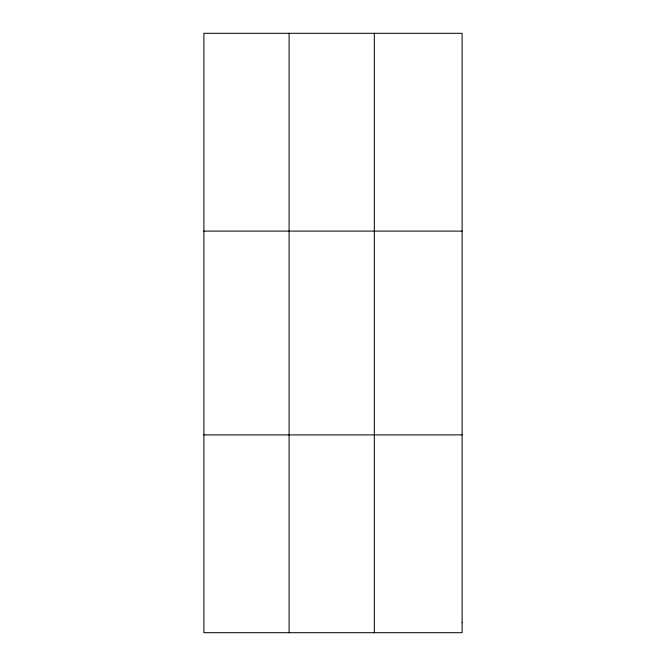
<?xml version="1.0" encoding="UTF-8"?>
<svg xmlns="http://www.w3.org/2000/svg" width="666" height="666" viewBox="0 0 666 666"><rect width="100%" height="100%" fill="white"/><g stroke="black" fill="none" stroke-linecap="round" stroke-linejoin="round"><path stroke-width="1" d="M289.102 632.7L289.102 33.3M374.317 632.7L374.317 33.3M203.888 231.102L462.112 231.102M203.888 434.898L462.112 434.898M462.112 622.81L462.112 632.7L203.888 632.7L203.888 33.3L462.112 33.3L462.112 622.81"/></g></svg>
